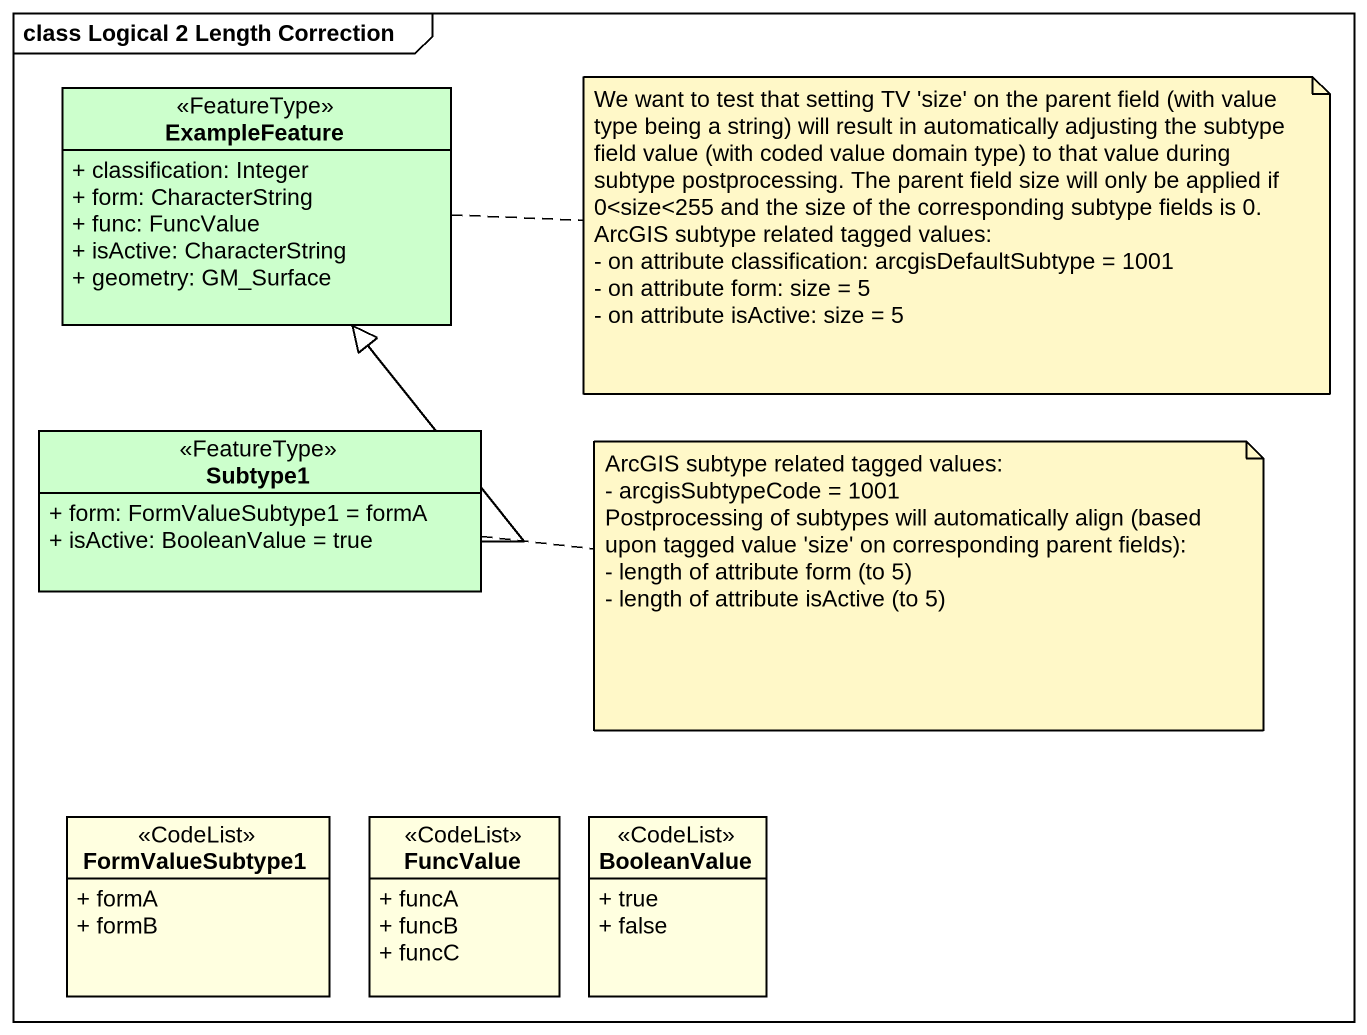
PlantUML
@startuml
mainframe class Logical 2 Length Correction
hide circle
hide empty members
skinparam classAttributeIconSize 0
class ExampleFeature <<FeatureType>> #CCFFCC {
  + classification: Integer
  + form: CharacterString
  + func: FuncValue
  + isActive: CharacterString
  + geometry: GM_Surface
}
class Subtype1 <<FeatureType>> #CCFFCC {
  + form: FormValueSubtype1 = formA
  + isActive: BooleanValue = true
}
class FormValueSubtype1 <<CodeList>> #FFFFE0 {
  + formA
  + formB
}
class FuncValue <<CodeList>> #FFFFE0 {
  + funcA
  + funcB
  + funcC
}
class BooleanValue <<CodeList>> #FFFFE0 {
  + true
  + false
}
Subtype1 -up-|> ExampleFeature
note right of ExampleFeature
  We want to test that setting TV 'size' on the parent field (with value type being a string) will result in automatically adjusting the subtype field value (with coded value domain type) to that value during subtype postprocessing. The parent field size will only be applied if 0<size<255 and the size of the corresponding subtype fields is 0.
  ArcGIS subtype related tagged values:
  - on attribute classification: arcgisDefaultSubtype = 1001
  - on attribute form: size = 5
  - on attribute isActive: size = 5
end note
note right of Subtype1
  ArcGIS subtype related tagged values:
  - arcgisSubtypeCode = 1001
  Postprocessing of subtypes will automatically align (based upon tagged value 'size' on corresponding parent fields):
  - length of attribute form (to 5)
  - length of attribute isActive (to 5)
end note
@enduml
